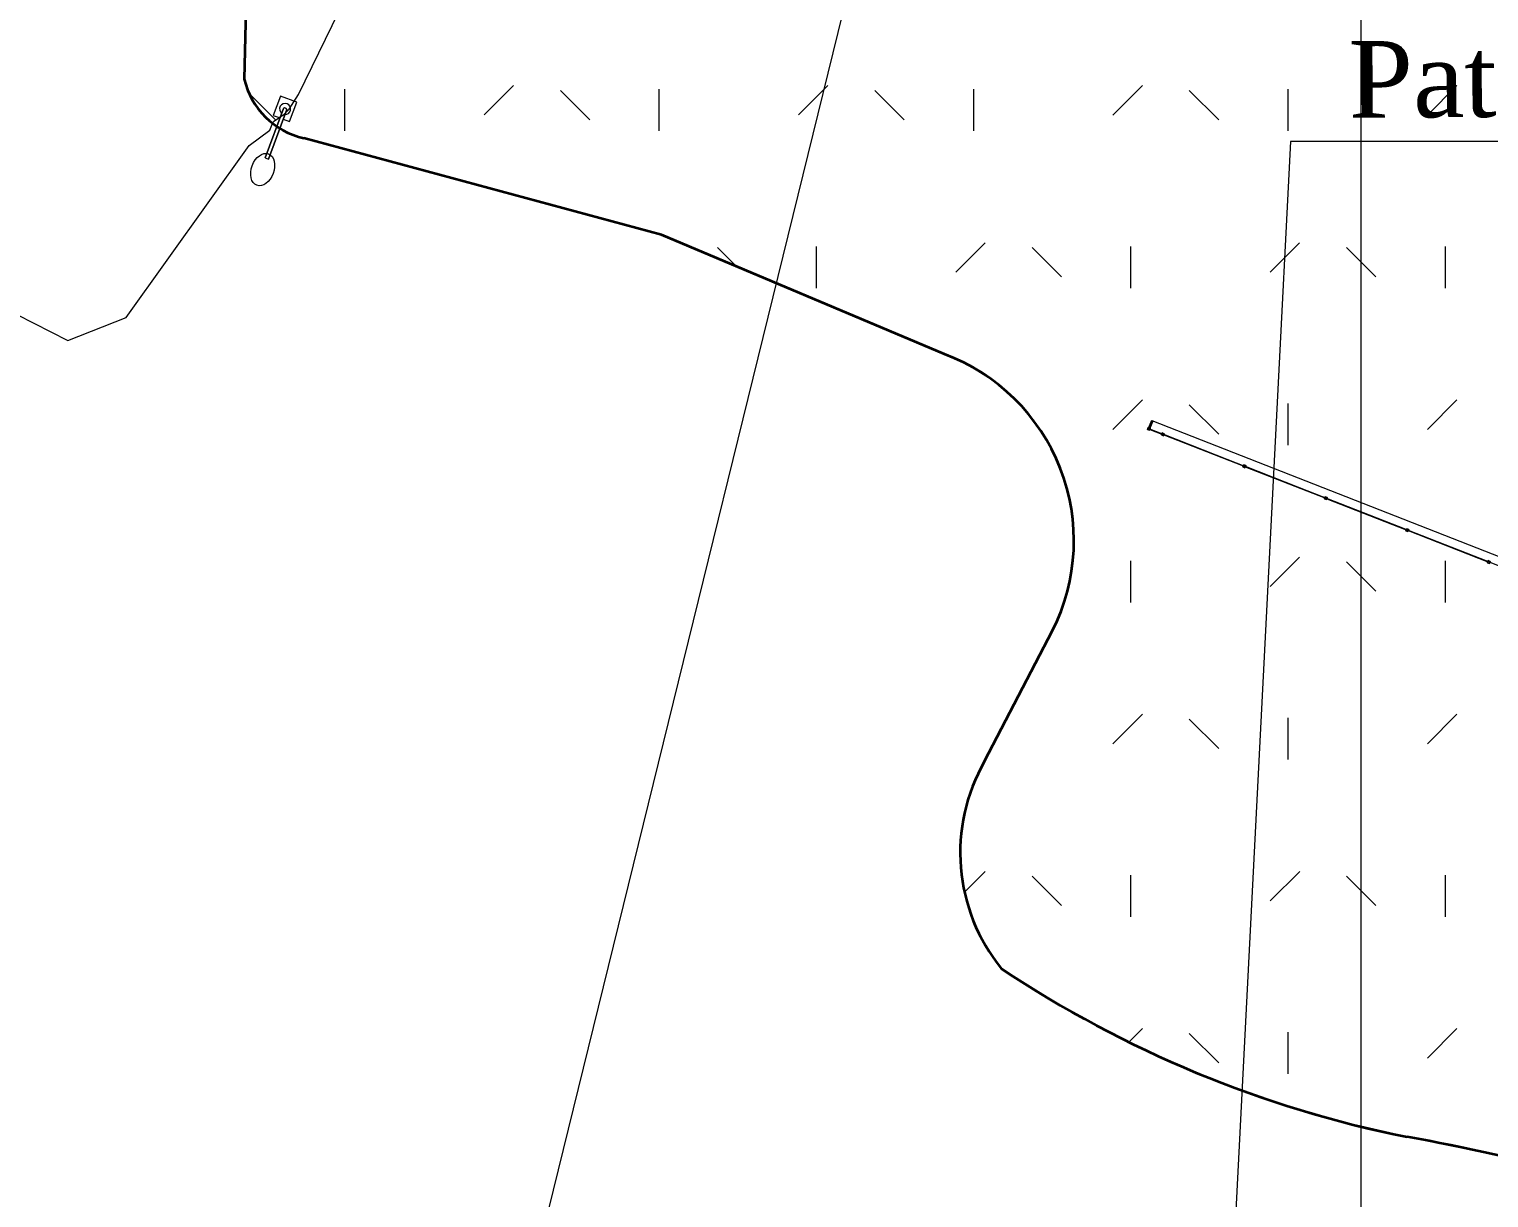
# Model space of a CAD drawing. Header units: metres. Extents: x -207 to 292, y -187 to 169.
# Drawn here: x -30.68 to 2.66, y -118.87 to -92.16 of the extents above; entities that cross this region are included whole.
import ezdxf

# ---------------------------------------------------------------- set-up
doc = ezdxf.new("R2010")
doc.units = ezdxf.units.M
for name, color, linetype, lineweight in [('A-GLAZ-CWMG', 7, 'Continuous', 9), ('ACHURADO', 7, 'Continuous', 9), ('BORDE CAMINO', 7, 'Continuous', 35), ('C-TOPO', 7, 'Continuous', 9), ('C-TOPO-MAJR', 7, 'Continuous', 35), ('CERCO INTERIOR', 7, 'Continuous', 9), ('E-LITE-EQPM', 7, 'Continuous', 9), ('grilla', 7, 'Continuous', 9), ('luminarias', 7, 'Continuous', 9), ('solera', 7, 'Continuous', 35)]:
    doc.layers.add(name, color=color, linetype=linetype, lineweight=lineweight)
doc.layers.add('PR10-ARQ-PL-001-Emplazamiento-C-1_dwg', color=7, linetype='Continuous', lineweight=9, true_color=0x767676)
doc.layers.add('TEXTO', color=5, linetype='Continuous', lineweight=9, true_color=0x0000ff)
doc.styles.add('Times New Roman', font='times.ttf', dxfattribs={"height": 1.75})

# ---------------------------------------------------------------- blocks, each defined once
blk = doc.blocks.new('PR10-ARQ-PL-001-Emplazamiento-C-1_dwg_Quad Corner Mullion - 50x50 mm-517351-PLANTA EMPLAZAMIENTO-674653-PLANTA EMPLAZAMIENTO ACTUALIZADO')
at = {"layer": 'A-GLAZ-CWMG', "flags": 128}
blk.add_lwpolyline([(0.025, 0.025), (-0.025, 0.025), (-0.025, -0.025), (0.025, -0.025)], close=True, dxfattribs=at)
blk = doc.blocks.new('PR10-ARQ-PL-001-Emplazamiento-C-1_dwg_Quad Corner Mullion - 50x50 mm-517358-PLANTA EMPLAZAMIENTO-674658-PLANTA EMPLAZAMIENTO ACTUALIZADO')
at = {"layer": 'A-GLAZ-CWMG', "flags": 128}
blk.add_lwpolyline([(0.025, 0.025), (0.025, -0.025), (-0.025, -0.025), (-0.025, 0.025)], close=True, dxfattribs=at)
blk = doc.blocks.new('PR10-ARQ-PL-001-Emplazamiento-C-1_dwg_Circular Mullion - 5mm-517344-PLANTA EMPLAZAMIENTO-674655-PLANTA EMPLAZAMIENTO ACTUALIZADO')
at = {"layer": 'A-GLAZ-CWMG', "flags": 128}
for points in [[(-84.442, 139.656), (-83.711, 141.464), (-83.713, 141.465), (-83.716, 141.466), (-84.446, 139.658), (-84.444, 139.657)], [(-84.444, 139.657), (-83.713, 141.465)]]:
    blk.add_lwpolyline(points, close=True, dxfattribs=at)
blk = doc.blocks.new('PR10-ARQ-PL-001-Emplazamiento-C-1_dwg_Circular Mullion - 5mm-534288-PLANTA EMPLAZAMIENTO-674684-PLANTA EMPLAZAMIENTO ACTUALIZADO')
at = {"layer": 'A-GLAZ-CWMG', "flags": 128}
for points in [[(-5.08, -101.305), (-4.808, -101.411), (-4.807, -101.409), (-4.806, -101.406), (-5.078, -101.3), (-5.079, -101.302)], [(-5.079, -101.302), (-4.807, -101.409)]]:
    blk.add_lwpolyline(points, close=True, dxfattribs=at)
blk = doc.blocks.new('PR10-ARQ-PL-001-Emplazamiento-C-1_dwg_Rectangular Mullion - 50 x 50 mm-517346-PLANTA EMPLAZAMIENTO-674657-PLANTA EMPLAZAMIENTO ACTUALIZADO')
at = {"layer": 'A-GLAZ-CWMG', "flags": 128}
blk.add_lwpolyline([(0.025, 0.025), (-0.025, 0.025), (-0.025, -0.025), (0.025, -0.025)], close=True, dxfattribs=at)
blk = doc.blocks.new('PR10-ARQ-PL-001-Emplazamiento-C-1_dwg_Rectangular Mullion - 50 x 50 mm-517357-PLANTA EMPLAZAMIENTO-674659-PLANTA EMPLAZAMIENTO ACTUALIZADO')
at = {"layer": 'A-GLAZ-CWMG', "flags": 128}
blk.add_lwpolyline([(0.025, 0.025), (0.025, -0.025), (-0.025, -0.025), (-0.025, 0.025)], close=True, dxfattribs=at)
blk = doc.blocks.new('PR10-ARQ-PL-001-Emplazamiento-C-1_dwg-674643-PLANTA EMPLAZAMIENTO ACTUALIZADO')
at = {"layer": 'ACHURADO'}
h = blk.add_hatch(dxfattribs=at)
h.set_pattern_fill('FP_1', color=256, style=0, pattern_type=2)
h.set_pattern_definition([(90, (-655750.258, -5498481.082), (-3.592, 3.592), [0.9525, -6.232]), (45, (-655750.258, -5498481.082), (-3.5921024484, 3.5921024484), [0.9525, -4.127]), (135, (-655750.258, -5498481.082), (-3.5921024484, -3.5921024484), [0.9525, -4.127])])
h.paths.add_polyline_path([(19.275, -116.438), (17.327, -117.555), (16.023, -117.681), (15.836, -118.593), (15.64, -118.553), (15.814, -117.703), (15.33, -117.77), (15.92, -117.187), (16.473, -114.489), (16.282, -114.203), (16.514, -114.289), (17.373, -110.102), (-5.102, -101.293), (-5.029, -101.107), (17.602, -109.977), (16.807, -113.854), (18.008, -114.584)])
h.paths.add_polyline_path([(14.883, -121.031), (15.235, -121.025), (15.586, -121.007), (15.936, -120.977), (16.285, -120.935), (16.674, -120.873), (16.978, -120.814), (17.321, -120.736), (17.661, -120.647), (17.997, -120.545), (18.33, -120.432), (18.659, -120.308), (18.983, -120.172), (18.713, -118.611), (19.275, -116.438), (21.508, -116.196), (22.661, -116.543), (23.385, -116.465), (23.557, -116.196), (23.721, -115.921), (23.876, -115.641), (24.022, -115.356), (24.159, -115.067), (24.287, -114.774), (24.406, -114.477), (58.185, -28.343), (58.254, -28.108), (58.312, -27.87), (58.358, -27.629), (58.392, -27.386), (58.414, -27.142), (58.424, -26.897), (58.421, -26.651), (58.407, -26.407), (58.381, -26.163), (58.343, -25.921), (58.293, -25.681), (58.232, -25.443), (58.158, -25.209), (58.074, -24.979), (57.978, -24.753), (57.871, -24.533), (57.754, -24.318), (57.626, -24.108), (57.488, -23.906), (57.34, -23.71), (57.183, -23.522), (57.016, -23.342), (56.841, -23.17), (56.658, -23.007), (56.467, -22.853), (56.269, -22.709), (56.064, -22.575), (55.852, -22.451), (44.562, -17.428), (32.704, -11.966), (21.603, -7.179), (20.9, -6.999), (20.193, -6.83), (19.484, -6.674), (18.772, -6.529), (18.058, -6.397), (17.342, -6.276), (16.624, -6.168), (15.905, -6.071), (15.183, -5.987), (14.895, -5.973), (14.606, -5.971), (14.317, -5.981), (14.029, -6.002), (13.742, -6.035), (13.457, -6.079), (13.173, -6.135), (12.892, -6.202), (12.614, -6.281), (12.339, -6.37), (12.069, -6.471), (11.802, -6.582), (11.54, -6.704), (11.283, -6.836), (11.032, -6.978), (10.787, -7.131), (10.548, -7.293), (10.315, -7.465), (10.09, -7.646), (9.872, -7.835), (9.662, -8.034), (9.384, -8.284), (9.113, -8.542), (8.596, -9.084), (8.351, -9.366), (8.115, -9.656), (7.888, -9.954), (7.67, -10.258), (7.462, -10.569), (7.263, -10.887), (7.075, -11.21), (6.897, -11.539), (6.729, -11.874), (6.572, -12.213), (6.426, -12.558), (6.29, -12.907), (6.166, -13.26), (-6.848, -46.55), (-6.344, -46.736), (-6.287, -46.582), (-5.755, -46.779), (7.902, -11.919), (8.941, -10.094), (10.457, -8.289), (12.94, -7.061), (15.443, -6.87), (20.083, -8.71), (20.547, -7.565), (20.733, -7.639), (20.194, -8.969), (15.412, -7.073), (12.994, -7.258), (10.583, -8.449), (9.106, -10.208), (8.083, -12.005), (-23.285, -92.075), (-23.471, -92.003), (-5.899, -47.147), (-6.424, -46.953), (-6.9, -46.685), (-10.249, -55.252), (-17.957, -76.206), (-22.175, -86.918), (-22.274, -87.115), (-22.383, -87.308), (-22.502, -87.494), (-22.63, -87.675), (-22.767, -87.849), (-22.912, -88.015), (-23.066, -88.174), (-23.227, -88.325), (-23.396, -88.468), (-23.572, -88.602), (-23.754, -88.727), (-23.943, -88.843), (-24.137, -88.949), (-24.336, -89.045), (-24.495, -89.155), (-24.647, -89.274), (-24.791, -89.403), (-24.927, -89.54), (-25.054, -89.686), (-25.171, -89.84), (-25.376, -90.167), (-25.463, -90.34), (-25.538, -90.518), (-25.602, -90.7), (-25.655, -90.886), (-25.696, -91.075), (-25.725, -91.266), (-25.77, -93.298), (-25.73, -93.442), (-25.679, -93.583), (-25.615, -93.719), (-25.541, -93.849), (-25.456, -93.972), (-25.258, -94.196), (-25.145, -94.295), (-25.025, -94.384), (-24.952, -94.188), (-25.106, -94.131), (-24.943, -93.69), (-24.572, -93.827), (-24.735, -94.268), (-24.857, -94.484), (-24.639, -94.582), (-24.409, -94.65), (-16.238, -96.856), (-9.333, -99.776), (-9.122, -99.888), (-8.917, -100.011), (-8.719, -100.145), (-8.528, -100.289), (-8.345, -100.443), (-8.171, -100.606), (-8.005, -100.778), (-7.848, -100.959), (-7.701, -101.148), (-7.565, -101.344), (-7.438, -101.547), (-7.323, -101.756), (-7.219, -101.971), (-7.126, -102.191), (-7.045, -102.416), (-6.976, -102.645), (-6.919, -102.877), (-6.874, -103.112), (-6.821, -103.587), (-6.814, -103.826), (-6.819, -104.065), (-6.837, -104.303), (-6.867, -104.54), (-6.91, -104.776), (-6.965, -105.008), (-7.032, -105.238), (-7.111, -105.463), (-7.202, -105.684), (-7.304, -105.9), (-9.061, -109.297), (-9.147, -109.511), (-9.222, -109.728), (-9.284, -109.95), (-9.334, -110.174), (-9.372, -110.401), (-9.397, -110.63), (-9.41, -110.86), (-9.41, -111.09), (-9.398, -111.32), (-9.373, -111.548), (-9.335, -111.775), (-9.285, -112), (-9.223, -112.222), (-9.149, -112.439), (-9.063, -112.653), (-8.965, -112.861), (-8.856, -113.064), (-8.737, -113.26), (-8.606, -113.45), (-8.465, -113.632), (-7.995, -113.938), (-7.519, -114.234), (-7.036, -114.519), (-6.547, -114.794), (-6.052, -115.058), (-5.552, -115.312), (-5.046, -115.554), (-4.019, -116.006), (-3.499, -116.215), (-2.974, -116.413), (-2.445, -116.6), (-1.912, -116.775), (-1.375, -116.938), (-0.835, -117.09), (-0.292, -117.23), (0.254, -117.359), (0.802, -117.475), (1.598, -117.626), (3.182, -117.964), (3.97, -118.152), (4.755, -118.352), (5.537, -118.564), (6.315, -118.789), (7.09, -119.025), (7.86, -119.274), (8.627, -119.535), (9.223, -119.746), (10.424, -120.139), (11.7, -120.505), (12.25, -120.648), (12.865, -120.796), (13.482, -120.933), (13.83, -120.976), (14.181, -121.006), (14.532, -121.025)])
h.paths.add_polyline_path([(22.149, -114.705), (22.164, -114.693), (22.181, -114.697)])
h.paths.add_polyline_path([(16.282, -114.203), (16.116, -114.142), (16.202, -114.084)])
h.paths.add_polyline_path([(39.665, -75.099), (36.369, -73.775), (43.198, -56.768), (46.494, -58.092)])
at = {"layer": 'BORDE CAMINO'}
for p, q in [((-25.725, -91.266), (-25.77, -93.298)), ((-8.854, -108.886), (-7.304, -105.9))]:
    blk.add_line(p, q, dxfattribs=at)
at = {"layer": 'BORDE CAMINO', "flags": 128}
blk.add_lwpolyline([(-9.771, -99.585), (-16.238, -96.856), (-24.409, -94.65)], dxfattribs=at)
at = {"layer": 'BORDE CAMINO'}
for centre, radius, start, end in [((-24.014, -92.89), 1.803, 193.069, 257.3405), ((-11.363, -103.847), 4.549, 333.1635, 69.5206), ((-5.216, -110.977), 4.196, 150.1083, 219.2456), ((5.916, -92.048), 25.937, 236.3239, 258.6284), ((-8.435, -168.475), 51.83, 70.7796, 79.7331)]:
    blk.add_arc(centre, radius, start, end, dxfattribs=at)
at = {"layer": 'C-TOPO', "flags": 128}
for points in [[(-25.741, -92.01), (-25.764, -93.009), (-25.767, -93.156), (-25.77, -93.298), (-25.635, -93.679), (-25.419, -94.02), (-25.256, -94.182), (-25.133, -94.304), (-24.79, -94.518), (-24.409, -94.65), (-20.899, -95.598), (-20.6, -95.678), (-19.066, -96.093), (-19.044, -96.099), (-18.906, -96.136), (-18.735, -96.182), (-17.7, -96.462), (-17.166, -96.606), (-17.078, -96.629), (-17.02, -96.645), (-16.238, -96.856), (-16.236, -96.857), (-10.722, -99.184), (-9.771, -99.585), (-9.192, -99.849), (-8.764, -100.122), (-8.655, -100.192), (-8.171, -100.606), (-7.749, -101.084), (-7.399, -101.616), (-7.126, -102.191), (-7.071, -102.366), (-6.936, -102.799), (-6.93, -102.838), (-6.833, -103.428), (-6.825, -103.807), (-6.819, -104.065), (-6.894, -104.697), (-7.008, -105.128), (-7.057, -105.313), (-7.304, -105.9), (-7.77, -106.798), (-7.927, -107.1), (-8.02, -107.279), (-8.125, -107.483), (-8.154, -107.538), (-8.368, -107.951), (-8.854, -108.886), (-9.127, -109.457), (-9.311, -110.062), (-9.402, -110.687), (-9.398, -111.32), (-9.299, -111.944), (-9.107, -112.547), (-9.077, -112.608), (-8.827, -113.114), (-8.465, -113.632), (-8.391, -113.679), (-7.965, -113.946), (-7.244, -114.398), (-5.981, -115.095), (-4.863, -115.633), (-4.681, -115.721), (-3.797, -116.087), (-3.349, -116.273), (-1.988, -116.751), (-1.299, -116.95), (-0.652, -117.138), (-0.603, -117.152), (-0.355, -117.209), (0.802, -117.475), (2.787, -117.875)], [(2.787, -117.875), (0.802, -117.475), (-0.355, -117.209), (-0.603, -117.152), (-0.652, -117.138), (-1.299, -116.95), (-1.988, -116.751), (-3.349, -116.273), (-3.797, -116.087), (-4.681, -115.721), (-4.863, -115.633), (-5.981, -115.095), (-7.244, -114.398), (-7.965, -113.946), (-8.391, -113.679), (-8.465, -113.632), (-8.827, -113.114), (-9.077, -112.608), (-9.107, -112.547), (-9.299, -111.944), (-9.398, -111.32), (-9.402, -110.687), (-9.311, -110.062), (-9.127, -109.457), (-8.854, -108.886), (-8.368, -107.951), (-8.154, -107.538), (-8.125, -107.483), (-8.02, -107.279), (-7.927, -107.1), (-7.77, -106.798), (-7.304, -105.9), (-7.057, -105.313), (-7.008, -105.128), (-6.894, -104.697), (-6.819, -104.065), (-6.825, -103.807), (-6.833, -103.428), (-6.93, -102.838), (-6.936, -102.799), (-7.071, -102.366), (-7.126, -102.191), (-7.399, -101.616), (-7.749, -101.084), (-8.171, -100.606), (-8.655, -100.192), (-8.764, -100.122), (-9.192, -99.849), (-9.771, -99.585), (-10.722, -99.184), (-16.236, -96.857), (-16.238, -96.856), (-17.02, -96.645), (-17.078, -96.629), (-17.166, -96.606), (-17.7, -96.462), (-18.735, -96.182), (-18.906, -96.136), (-19.044, -96.099), (-19.066, -96.093), (-20.6, -95.678), (-20.899, -95.598), (-24.409, -94.65), (-24.79, -94.518), (-25.133, -94.304), (-25.256, -94.182), (-25.419, -94.02), (-25.635, -93.679), (-25.77, -93.298), (-25.767, -93.156), (-25.764, -93.009), (-25.741, -92.01)]]:
    blk.add_lwpolyline(points, dxfattribs=at)
at = {"layer": 'C-TOPO-MAJR', "color": 1, "lineweight": 9, "true_color": 0xff0000, "flags": 128}
blk.add_lwpolyline([(-30.963, -98.683), (-29.798, -99.271), (-28.471, -98.746), (-25.654, -94.817), (-25.189, -94.469), (-25.122, -94.311), (-25.111, -94.286), (-25.103, -94.267), (-24.86, -94.104), (-24.745, -93.985), (-24.53, -93.654), (-23.449, -91.428)], dxfattribs=at)
at = {"layer": 'CERCO INTERIOR'}
blk.add_line((17.562, -110.176), (-5.102, -101.293), dxfattribs=at)
at = {"layer": 'CERCO INTERIOR', "flags": 128}
blk.add_lwpolyline([(15.836, -118.593), (17.602, -109.977), (-5.029, -101.107)], dxfattribs=at)
at = {"layer": 'E-LITE-EQPM', "flags": 128}
for points in [[(-25.29, -95.1), (-24.871, -93.97)], [(-24.8, -93.996), (-25.218, -95.126)]]:
    blk.add_lwpolyline(points, close=True, dxfattribs=at)
at = {"layer": 'E-LITE-EQPM'}
blk.add_ellipse((-25.349, -95.368), major_axis=(0.133, 0.359), ratio=0.666667, dxfattribs=at)
at = {"layer": 'grilla'}
blk.add_line((-0.258, 166.258), (-0.258, -186.737), dxfattribs=at)
at = {"layer": 'luminarias'}
blk.add_line((-25.29, -95.1), (-25.218, -95.126), dxfattribs=at)
at = {"layer": 'luminarias', "flags": 128}
blk.add_lwpolyline([(-24.881, -94.214), (-24.735, -94.268), (-24.572, -93.827), (-24.943, -93.69), (-25.106, -94.131), (-24.952, -94.188)], dxfattribs=at)
at = {"layer": 'luminarias'}
for centre, major_axis, start_param, end_param in [((-24.836, -93.983), (-0.062, 0.11), 2.581619, 8.252472), ((-24.842, -94.001), (-0.0059, 0.0423), 4.686023, 6.893457)]:
    blk.add_ellipse(centre, major_axis=major_axis, ratio=1, start_param=start_param, end_param=end_param, dxfattribs=at)
at = {"layer": 'solera'}
blk.add_line((-5.029, -101.107), (-5.102, -101.293), dxfattribs=at)
at = {"layer": 'TEXTO', "flags": 128}
for points in [[(7.126, -84.795), (-10.379, -84.795), (-19.283, -121.015)], [(20.702, -94.724), (-1.867, -94.724), (-3.619, -128.999)]]:
    blk.add_lwpolyline(points, dxfattribs=at)
at = {"extrusion": (0, 0, -1), "rotation": 21.4022802359056}
for name, p in [('PR10-ARQ-PL-001-Emplazamiento-C-1_dwg_Quad Corner Mullion - 50x50 mm-517351-PLANTA EMPLAZAMIENTO-674653-PLANTA EMPLAZAMIENTO ACTUALIZADO', (5.102, -101.293)), ('PR10-ARQ-PL-001-Emplazamiento-C-1_dwg_Quad Corner Mullion - 50x50 mm-517358-PLANTA EMPLAZAMIENTO-674658-PLANTA EMPLAZAMIENTO ACTUALIZADO', (5.102, -101.293)), ('PR10-ARQ-PL-001-Emplazamiento-C-1_dwg_Rectangular Mullion - 50 x 50 mm-517346-PLANTA EMPLAZAMIENTO-674657-PLANTA EMPLAZAMIENTO ACTUALIZADO', (4.783, -101.418)), ('PR10-ARQ-PL-001-Emplazamiento-C-1_dwg_Rectangular Mullion - 50 x 50 mm-517357-PLANTA EMPLAZAMIENTO-674659-PLANTA EMPLAZAMIENTO ACTUALIZADO', (4.783, -101.418)), ('PR10-ARQ-PL-001-Emplazamiento-C-1_dwg_Rectangular Mullion - 50 x 50 mm-517346-PLANTA EMPLAZAMIENTO-674657-PLANTA EMPLAZAMIENTO ACTUALIZADO', (2.921, -102.148)), ('PR10-ARQ-PL-001-Emplazamiento-C-1_dwg_Rectangular Mullion - 50 x 50 mm-517357-PLANTA EMPLAZAMIENTO-674659-PLANTA EMPLAZAMIENTO ACTUALIZADO', (2.921, -102.148)), ('PR10-ARQ-PL-001-Emplazamiento-C-1_dwg_Rectangular Mullion - 50 x 50 mm-517346-PLANTA EMPLAZAMIENTO-674657-PLANTA EMPLAZAMIENTO ACTUALIZADO', (1.059, -102.878)), ('PR10-ARQ-PL-001-Emplazamiento-C-1_dwg_Rectangular Mullion - 50 x 50 mm-517357-PLANTA EMPLAZAMIENTO-674659-PLANTA EMPLAZAMIENTO ACTUALIZADO', (1.059, -102.878)), ('PR10-ARQ-PL-001-Emplazamiento-C-1_dwg_Rectangular Mullion - 50 x 50 mm-517346-PLANTA EMPLAZAMIENTO-674657-PLANTA EMPLAZAMIENTO ACTUALIZADO', (-0.803, -103.607)), ('PR10-ARQ-PL-001-Emplazamiento-C-1_dwg_Rectangular Mullion - 50 x 50 mm-517357-PLANTA EMPLAZAMIENTO-674659-PLANTA EMPLAZAMIENTO ACTUALIZADO', (-0.803, -103.607)), ('PR10-ARQ-PL-001-Emplazamiento-C-1_dwg_Rectangular Mullion - 50 x 50 mm-517346-PLANTA EMPLAZAMIENTO-674657-PLANTA EMPLAZAMIENTO ACTUALIZADO', (-2.665, -104.337)), ('PR10-ARQ-PL-001-Emplazamiento-C-1_dwg_Rectangular Mullion - 50 x 50 mm-517357-PLANTA EMPLAZAMIENTO-674659-PLANTA EMPLAZAMIENTO ACTUALIZADO', (-2.665, -104.337))]:
    blk.add_blockref(name, p, dxfattribs=at)
blk.add_blockref('PR10-ARQ-PL-001-Emplazamiento-C-1_dwg_Circular Mullion - 5mm-534288-PLANTA EMPLAZAMIENTO-674684-PLANTA EMPLAZAMIENTO ACTUALIZADO', (0, 0))
blk.add_blockref('PR10-ARQ-PL-001-Emplazamiento-C-1_dwg_Circular Mullion - 5mm-534288-PLANTA EMPLAZAMIENTO-674684-PLANTA EMPLAZAMIENTO ACTUALIZADO', (0, 0))
blk.add_blockref('PR10-ARQ-PL-001-Emplazamiento-C-1_dwg_Circular Mullion - 5mm-534288-PLANTA EMPLAZAMIENTO-674684-PLANTA EMPLAZAMIENTO ACTUALIZADO', (0, 0))
for p, rotation in [((-143.529, -187.323), 270.5977197640943), ((-143.529, -187.323), 270.5977197640943), ((-143.529, -187.323), 270.5977197640943), ((-141.667, -188.053), 270.5977197640947), ((-141.667, -188.053), 270.5977197640947), ((-141.667, -188.053), 270.5977197640947), ((-139.805, -188.783), 270.5977197640942), ((-139.805, -188.783), 270.5977197640942), ((-139.805, -188.783), 270.5977197640942), ((-137.942, -189.513), 270.5977197640943), ((-137.942, -189.513), 270.5977197640943), ((-137.942, -189.513), 270.5977197640943)]:
    blk.add_blockref('PR10-ARQ-PL-001-Emplazamiento-C-1_dwg_Circular Mullion - 5mm-517344-PLANTA EMPLAZAMIENTO-674655-PLANTA EMPLAZAMIENTO ACTUALIZADO', p, dxfattribs=dict(rotation=rotation))
at = {"layer": 'TEXTO', "insert": (-0.543, -92.433), "char_height": 1.75, "width": 24.84424, "attachment_point": 1, "rotation": 0.3432, "line_spacing_factor": 1.029793, "style": 'Times New Roman'}
blk.add_mtext('Patio media tensión', dxfattribs=at)
blk = doc.blocks.new('Quad Corner Mullion - 50x50 mm-517351-PLANTA EMPLAZAMIENTO ACTUALIZADO')
at = {"layer": 'A-GLAZ-CWMG'}
for p, q in [((0.025, 0.025), (-0.025, 0.025)), ((-0.025, 0.025), (-0.025, -0.025)), ((0.025, -0.025), (0.025, 0.025)), ((-0.025, -0.025), (0.025, -0.025))]:
    blk.add_line(p, q, dxfattribs=at)
blk = doc.blocks.new('Quad Corner Mullion - 50x50 mm-517358-PLANTA EMPLAZAMIENTO ACTUALIZADO')
at = {"layer": 'A-GLAZ-CWMG'}
for p, q in [((-0.025, -0.025), (-0.025, 0.025)), ((-0.025, 0.025), (0.025, 0.025)), ((0.025, 0.025), (0.025, -0.025)), ((0.025, -0.025), (-0.025, -0.025))]:
    blk.add_line(p, q, dxfattribs=at)
blk = doc.blocks.new('Circular Mullion - 5mm-517344-PLANTA EMPLAZAMIENTO ACTUALIZADO')
at = {"layer": 'A-GLAZ-CWMG'}
for p, q in [((-83.716, 141.466), (-84.446, 139.658)), ((-84.444, 139.657), (-83.713, 141.465)), ((-83.713, 141.465), (-84.444, 139.657)), ((-84.442, 139.656), (-83.711, 141.464)), ((-83.713, 141.465), (-83.716, 141.466)), ((-83.711, 141.464), (-83.713, 141.465)), ((-84.446, 139.658), (-84.444, 139.657)), ((-84.444, 139.657), (-84.442, 139.656))]:
    blk.add_line(p, q, dxfattribs=at)
blk = doc.blocks.new('Circular Mullion - 5mm-534288-PLANTA EMPLAZAMIENTO ACTUALIZADO')
at = {"layer": 'A-GLAZ-CWMG'}
for p, q in [((-5.079, -101.302), (-5.08, -101.305)), ((-5.08, -101.305), (-4.808, -101.411)), ((-5.078, -101.3), (-5.079, -101.302)), ((-5.079, -101.302), (-4.807, -101.409)), ((-4.807, -101.409), (-5.079, -101.302)), ((-4.806, -101.406), (-5.078, -101.3)), ((-4.808, -101.411), (-4.807, -101.409)), ((-4.807, -101.409), (-4.806, -101.406))]:
    blk.add_line(p, q, dxfattribs=at)
blk = doc.blocks.new('Rectangular Mullion - 50 x 50 mm-517346-PLANTA EMPLAZAMIENTO ACTUALIZADO')
at = {"layer": 'A-GLAZ-CWMG'}
for p, q in [((0.025, 0.025), (-0.025, 0.025)), ((-0.025, 0.025), (-0.025, -0.025)), ((0.025, -0.025), (0.025, 0.025)), ((-0.025, -0.025), (0.025, -0.025))]:
    blk.add_line(p, q, dxfattribs=at)
blk = doc.blocks.new('Rectangular Mullion - 50 x 50 mm-517357-PLANTA EMPLAZAMIENTO ACTUALIZADO')
at = {"layer": 'A-GLAZ-CWMG'}
for p, q in [((-0.025, -0.025), (-0.025, 0.025)), ((-0.025, 0.025), (0.025, 0.025)), ((0.025, 0.025), (0.025, -0.025)), ((0.025, -0.025), (-0.025, -0.025))]:
    blk.add_line(p, q, dxfattribs=at)

msp = doc.modelspace()

# ---------------------------------------------------------------- linework, layer by layer
at = {"layer": 'C-TOPO'}
for p, q in [((-25.741, -92.01), (-25.764, -93.009)), ((-25.764, -93.009), (-25.741, -92.01)), ((-25.764, -93.009), (-25.767, -93.156)), ((-25.767, -93.156), (-25.764, -93.009)), ((-25.767, -93.156), (-25.77, -93.298)), ((-25.77, -93.298), (-25.767, -93.156)), ((-25.77, -93.298), (-25.635, -93.679)), ((-25.635, -93.679), (-25.77, -93.298)), ((-25.635, -93.679), (-25.419, -94.02)), ((-25.419, -94.02), (-25.635, -93.679)), ((-25.419, -94.02), (-25.256, -94.182)), ((-25.256, -94.182), (-25.419, -94.02)), ((-25.256, -94.182), (-25.133, -94.304)), ((-25.133, -94.304), (-25.256, -94.182)), ((-25.133, -94.304), (-24.79, -94.518)), ((-24.79, -94.518), (-25.133, -94.304)), ((-24.79, -94.518), (-24.409, -94.65)), ((-24.409, -94.65), (-24.79, -94.518)), ((-24.409, -94.65), (-20.899, -95.598)), ((-20.899, -95.598), (-24.409, -94.65)), ((-20.899, -95.598), (-20.6, -95.678)), ((-20.6, -95.678), (-20.899, -95.598)), ((-20.6, -95.678), (-19.066, -96.093)), ((-19.066, -96.093), (-20.6, -95.678)), ((-19.066, -96.093), (-19.044, -96.099)), ((-19.044, -96.099), (-19.066, -96.093)), ((-19.044, -96.099), (-18.906, -96.136)), ((-18.906, -96.136), (-19.044, -96.099)), ((-18.906, -96.136), (-18.735, -96.182)), ((-18.735, -96.182), (-18.906, -96.136)), ((-18.735, -96.182), (-17.7, -96.462)), ((-17.7, -96.462), (-18.735, -96.182)), ((-17.7, -96.462), (-17.166, -96.606)), ((-17.166, -96.606), (-17.7, -96.462)), ((-17.166, -96.606), (-17.078, -96.629)), ((-17.078, -96.629), (-17.166, -96.606)), ((-17.078, -96.629), (-17.02, -96.645)), ((-17.02, -96.645), (-17.078, -96.629)), ((-17.02, -96.645), (-16.238, -96.856)), ((-16.238, -96.856), (-17.02, -96.645)), ((-16.238, -96.856), (-16.236, -96.857)), ((-16.236, -96.857), (-16.238, -96.856)), ((-16.236, -96.857), (-10.722, -99.184)), ((-10.722, -99.184), (-16.236, -96.857)), ((-10.722, -99.184), (-9.771, -99.585)), ((-9.771, -99.585), (-10.722, -99.184)), ((-9.771, -99.585), (-9.192, -99.849)), ((-9.192, -99.849), (-9.771, -99.585)), ((-9.192, -99.849), (-8.764, -100.122)), ((-8.764, -100.122), (-9.192, -99.849)), ((-8.764, -100.122), (-8.655, -100.192)), ((-8.655, -100.192), (-8.764, -100.122)), ((-8.655, -100.192), (-8.171, -100.606)), ((-8.171, -100.606), (-8.655, -100.192)), ((-8.171, -100.606), (-7.749, -101.084)), ((-7.749, -101.084), (-8.171, -100.606)), ((-7.749, -101.084), (-7.399, -101.616)), ((-7.399, -101.616), (-7.749, -101.084)), ((-7.399, -101.616), (-7.126, -102.191)), ((-7.126, -102.191), (-7.399, -101.616)), ((-7.126, -102.191), (-7.071, -102.366)), ((-7.071, -102.366), (-7.126, -102.191)), ((-7.071, -102.366), (-6.936, -102.799)), ((-6.936, -102.799), (-7.071, -102.366)), ((-6.936, -102.799), (-6.93, -102.838)), ((-6.93, -102.838), (-6.936, -102.799)), ((-6.93, -102.838), (-6.833, -103.428)), ((-6.833, -103.428), (-6.93, -102.838)), ((-6.833, -103.428), (-6.825, -103.807)), ((-6.825, -103.807), (-6.833, -103.428)), ((-6.825, -103.807), (-6.819, -104.065)), ((-6.819, -104.065), (-6.825, -103.807)), ((-6.819, -104.065), (-6.894, -104.697)), ((-6.894, -104.697), (-6.819, -104.065)), ((-6.894, -104.697), (-7.008, -105.128)), ((-7.008, -105.128), (-6.894, -104.697)), ((-7.057, -105.313), (-7.304, -105.9)), ((-7.304, -105.9), (-7.057, -105.313)), ((-7.008, -105.128), (-7.057, -105.313)), ((-7.057, -105.313), (-7.008, -105.128)), ((-7.304, -105.9), (-7.77, -106.798)), ((-7.77, -106.798), (-7.304, -105.9)), ((-7.77, -106.798), (-7.927, -107.1)), ((-7.927, -107.1), (-7.77, -106.798)), ((-8.02, -107.279), (-8.125, -107.483)), ((-8.125, -107.483), (-8.02, -107.279)), ((-7.927, -107.1), (-8.02, -107.279)), ((-8.02, -107.279), (-7.927, -107.1)), ((-8.154, -107.538), (-8.368, -107.951)), ((-8.368, -107.951), (-8.154, -107.538)), ((-8.125, -107.483), (-8.154, -107.538)), ((-8.154, -107.538), (-8.125, -107.483)), ((-8.368, -107.951), (-8.854, -108.886)), ((-8.854, -108.886), (-8.368, -107.951)), ((-8.854, -108.886), (-9.127, -109.457)), ((-9.127, -109.457), (-8.854, -108.886)), ((-9.127, -109.457), (-9.311, -110.062)), ((-9.311, -110.062), (-9.127, -109.457)), ((-9.311, -110.062), (-9.402, -110.687)), ((-9.402, -110.687), (-9.311, -110.062)), ((-9.402, -110.687), (-9.398, -111.32)), ((-9.398, -111.32), (-9.402, -110.687)), ((-9.398, -111.32), (-9.299, -111.944)), ((-9.299, -111.944), (-9.398, -111.32)), ((-9.299, -111.944), (-9.107, -112.547)), ((-9.107, -112.547), (-9.299, -111.944)), ((-9.107, -112.547), (-9.077, -112.608)), ((-9.077, -112.608), (-9.107, -112.547)), ((-9.077, -112.608), (-8.827, -113.114)), ((-8.827, -113.114), (-9.077, -112.608)), ((-8.827, -113.114), (-8.465, -113.632)), ((-8.465, -113.632), (-8.827, -113.114)), ((-8.465, -113.632), (-8.391, -113.679)), ((-8.391, -113.679), (-8.465, -113.632)), ((-8.391, -113.679), (-7.965, -113.946)), ((-7.965, -113.946), (-8.391, -113.679)), ((-7.965, -113.946), (-7.244, -114.398)), ((-7.244, -114.398), (-7.965, -113.946)), ((-7.244, -114.398), (-5.981, -115.095)), ((-5.981, -115.095), (-7.244, -114.398)), ((-5.981, -115.095), (-4.863, -115.633)), ((-4.863, -115.633), (-5.981, -115.095)), ((-4.863, -115.633), (-4.681, -115.721)), ((-4.681, -115.721), (-4.863, -115.633)), ((-4.681, -115.721), (-3.797, -116.087)), ((-3.797, -116.087), (-4.681, -115.721)), ((-3.797, -116.087), (-3.349, -116.273)), ((-3.349, -116.273), (-3.797, -116.087)), ((-3.349, -116.273), (-1.988, -116.751)), ((-1.988, -116.751), (-3.349, -116.273)), ((-1.988, -116.751), (-1.299, -116.95)), ((-1.299, -116.95), (-1.988, -116.751)), ((-1.299, -116.95), (-0.652, -117.138)), ((-0.652, -117.138), (-1.299, -116.95)), ((-0.652, -117.138), (-0.603, -117.152)), ((-0.603, -117.152), (-0.652, -117.138)), ((-0.603, -117.152), (-0.355, -117.209)), ((-0.355, -117.209), (-0.603, -117.152)), ((-0.355, -117.209), (0.802, -117.475)), ((0.802, -117.475), (-0.355, -117.209)), ((0.802, -117.475), (2.787, -117.875)), ((2.787, -117.875), (0.802, -117.475))]:
    msp.add_line(p, q, dxfattribs=at)
at = {"layer": 'C-TOPO-MAJR', "color": 1, "lineweight": 9, "true_color": 0xff0000, "flags": 128}
for points in [[(-25.122, -94.311), (-25.111, -94.286), (-25.103, -94.267), (-24.86, -94.104), (-24.745, -93.985), (-24.53, -93.654), (-23.449, -91.428), (-23.491, -90.833), (-22.958, -89.418), (-22.948, -89.332), (-22.871, -88.855), (-22.744, -88.123), (-22.72, -87.933), (-22.665, -87.704)], [(-30.963, -98.683), (-29.798, -99.271), (-28.471, -98.746), (-25.654, -94.817), (-25.189, -94.469), (-25.122, -94.311)]]:
    msp.add_lwpolyline(points, dxfattribs=at)

# ---------------------------------------------------------------- block references
at = {"layer": 'A-GLAZ-CWMG', "extrusion": (0, 0, -1), "rotation": 21.4022802359056}
for name, p in [('Quad Corner Mullion - 50x50 mm-517351-PLANTA EMPLAZAMIENTO ACTUALIZADO', (5.102, -101.293)), ('Quad Corner Mullion - 50x50 mm-517358-PLANTA EMPLAZAMIENTO ACTUALIZADO', (5.102, -101.293)), ('Rectangular Mullion - 50 x 50 mm-517346-PLANTA EMPLAZAMIENTO ACTUALIZADO', (4.783, -101.418)), ('Rectangular Mullion - 50 x 50 mm-517357-PLANTA EMPLAZAMIENTO ACTUALIZADO', (4.783, -101.418)), ('Rectangular Mullion - 50 x 50 mm-517346-PLANTA EMPLAZAMIENTO ACTUALIZADO', (2.921, -102.148)), ('Rectangular Mullion - 50 x 50 mm-517357-PLANTA EMPLAZAMIENTO ACTUALIZADO', (2.921, -102.148)), ('Rectangular Mullion - 50 x 50 mm-517346-PLANTA EMPLAZAMIENTO ACTUALIZADO', (1.059, -102.878)), ('Rectangular Mullion - 50 x 50 mm-517357-PLANTA EMPLAZAMIENTO ACTUALIZADO', (1.059, -102.878)), ('Rectangular Mullion - 50 x 50 mm-517346-PLANTA EMPLAZAMIENTO ACTUALIZADO', (-0.803, -103.607)), ('Rectangular Mullion - 50 x 50 mm-517357-PLANTA EMPLAZAMIENTO ACTUALIZADO', (-0.803, -103.607)), ('Rectangular Mullion - 50 x 50 mm-517346-PLANTA EMPLAZAMIENTO ACTUALIZADO', (-2.665, -104.337)), ('Rectangular Mullion - 50 x 50 mm-517357-PLANTA EMPLAZAMIENTO ACTUALIZADO', (-2.665, -104.337))]:
    msp.add_blockref(name, p, dxfattribs=at)
at = {"layer": 'A-GLAZ-CWMG'}
msp.add_blockref('Circular Mullion - 5mm-534288-PLANTA EMPLAZAMIENTO ACTUALIZADO', (0, 0), dxfattribs=at)
msp.add_blockref('Circular Mullion - 5mm-534288-PLANTA EMPLAZAMIENTO ACTUALIZADO', (0, 0), dxfattribs=at)
msp.add_blockref('Circular Mullion - 5mm-534288-PLANTA EMPLAZAMIENTO ACTUALIZADO', (0, 0), dxfattribs=at)
for p, rotation in [((-143.529, -187.323), 270.5977197640943), ((-143.529, -187.323), 270.5977197640943), ((-143.529, -187.323), 270.5977197640943), ((-141.667, -188.053), 270.5977197640947), ((-141.667, -188.053), 270.5977197640947), ((-141.667, -188.053), 270.5977197640947), ((-139.805, -188.783), 270.5977197640942), ((-139.805, -188.783), 270.5977197640942), ((-139.805, -188.783), 270.5977197640942), ((-137.942, -189.513), 270.5977197640943), ((-137.942, -189.513), 270.5977197640943), ((-137.942, -189.513), 270.5977197640943)]:
    msp.add_blockref('Circular Mullion - 5mm-517344-PLANTA EMPLAZAMIENTO ACTUALIZADO', p, dxfattribs=dict(at, rotation=rotation))
at = {"layer": 'PR10-ARQ-PL-001-Emplazamiento-C-1_dwg', "color": 7}
msp.add_blockref('PR10-ARQ-PL-001-Emplazamiento-C-1_dwg-674643-PLANTA EMPLAZAMIENTO ACTUALIZADO', (0, 0), dxfattribs=at)

doc.saveas('drawing.dxf')
